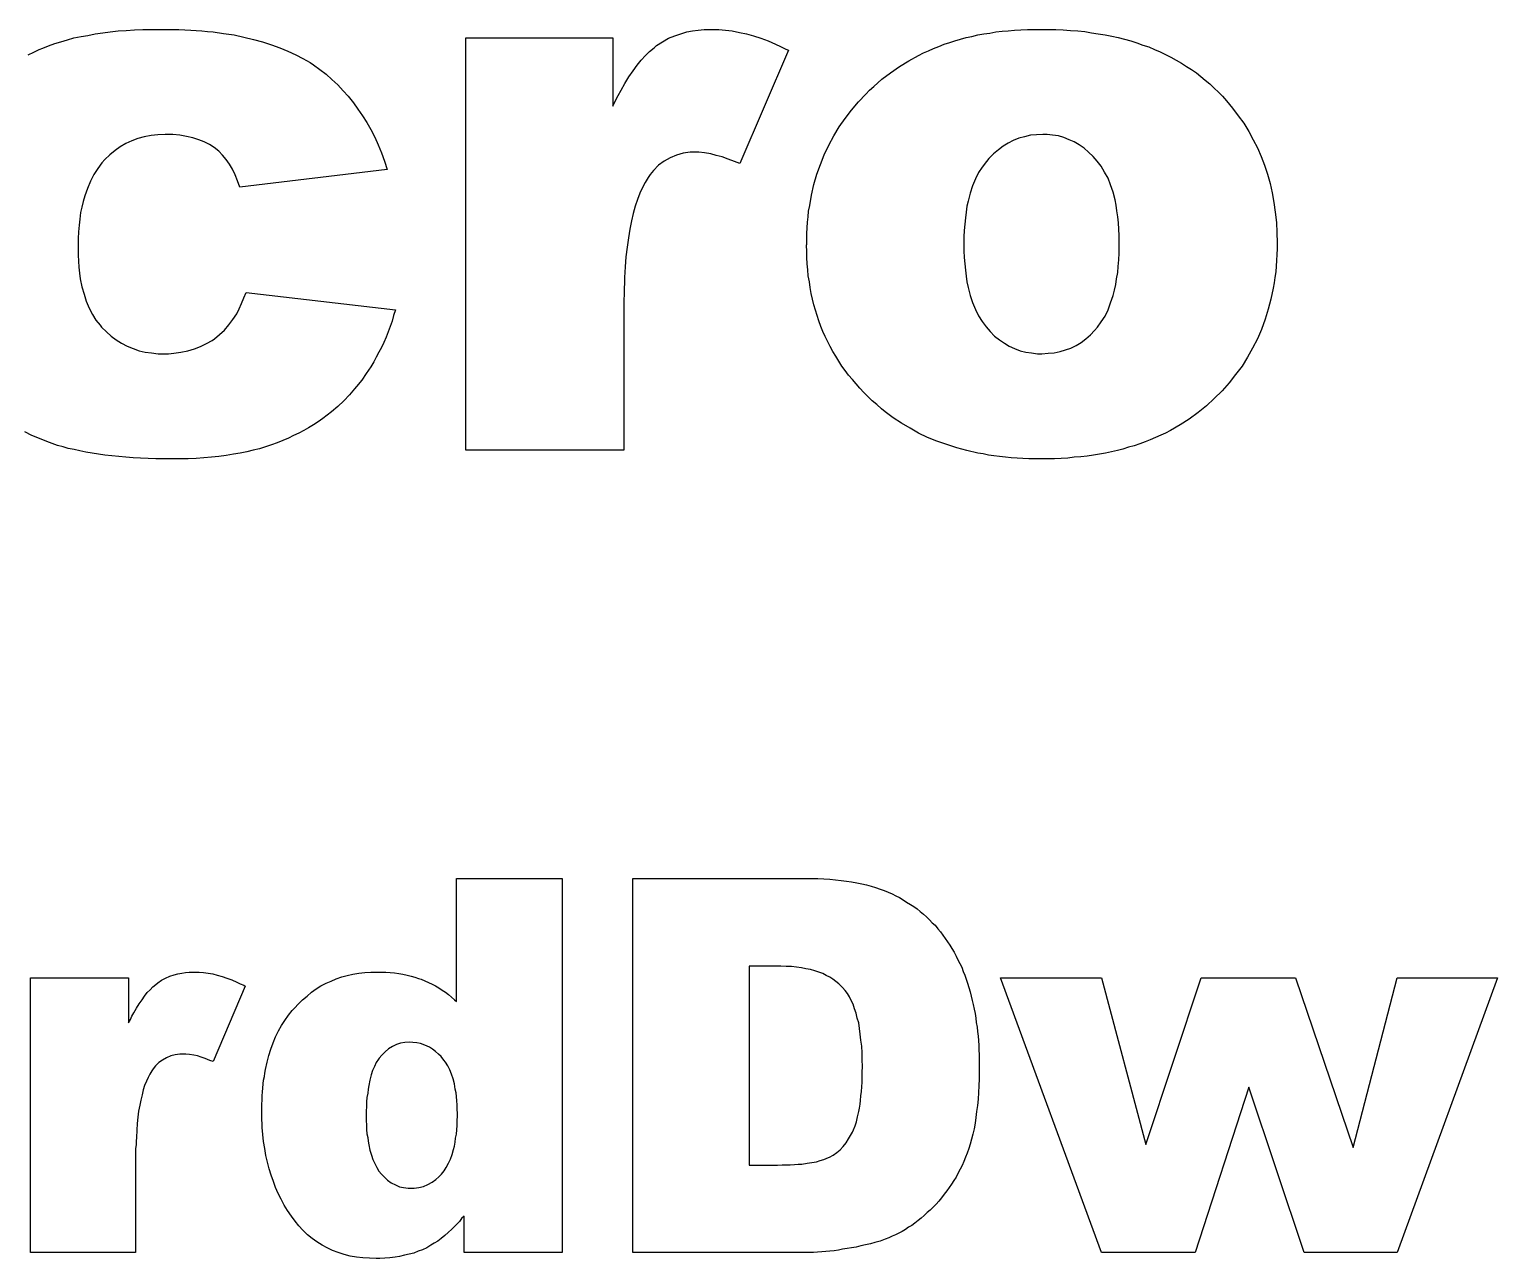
# Model space of a CAD drawing. Extents: x 60 to 196, y -152 to -29.
# Drawn here: x 173.245 to 177.168, y -110.976 to -107.69 of the extents above; entities that cross this region are included whole.
import ezdxf

# ---------------------------------------------------------------- set-up
doc = ezdxf.new("R2010")
doc.units = 0
doc.layers.add('BLACK', color=7, linetype='CONTINUOUS')

msp = doc.modelspace()

# ---------------------------------------------------------------- linework, layer by layer
at = {"layer": 'BLACK', "linetype": 'CONTINUOUS'}
for p, q in [((173.313, -107.728), (173.329, -107.723)), ((173.329, -107.723), (173.347, -107.718)), ((173.347, -107.718), (173.364, -107.713)), ((173.364, -107.713), (173.383, -107.709)), ((173.383, -107.709), (173.401, -107.706)), ((173.401, -107.706), (173.421, -107.702)), ((173.421, -107.702), (173.441, -107.699)), ((173.441, -107.699), (173.461, -107.697)), ((173.461, -107.697), (173.482, -107.694)), ((173.482, -107.694), (173.504, -107.693)), ((173.504, -107.693), (173.526, -107.691)), ((173.526, -107.691), (173.548, -107.69)), ((173.548, -107.69), (173.571, -107.69)), ((173.571, -107.69), (173.595, -107.69)), ((173.595, -107.69), (173.612, -107.69)), ((173.612, -107.69), (173.628, -107.69)), ((173.628, -107.69), (173.644, -107.69)), ((173.644, -107.69), (173.66, -107.691)), ((173.66, -107.691), (173.676, -107.692)), ((173.676, -107.692), (173.691, -107.693)), ((173.691, -107.693), (173.706, -107.694)), ((173.706, -107.694), (173.721, -107.696)), ((173.721, -107.696), (173.736, -107.697)), ((173.736, -107.697), (173.764, -107.701)), ((173.764, -107.701), (173.792, -107.705)), ((173.792, -107.705), (173.818, -107.711)), ((173.818, -107.711), (173.844, -107.717)), ((173.844, -107.717), (173.868, -107.723)), ((173.868, -107.723), (173.892, -107.731)), ((174.411, -108.815), (174.411, -107.713)), ((174.411, -107.713), (174.804, -107.713)), ((174.804, -107.713), (174.804, -107.895)), ((174.921, -107.733), (174.937, -107.723)), ((174.937, -107.723), (174.953, -107.714)), ((174.953, -107.714), (174.97, -107.707)), ((174.97, -107.707), (174.988, -107.701)), ((174.988, -107.701), (175.002, -107.697)), ((175.002, -107.697), (175.017, -107.694)), ((175.017, -107.694), (175.032, -107.692)), ((175.032, -107.692), (175.048, -107.69)), ((175.048, -107.69), (175.064, -107.69)), ((175.064, -107.69), (175.07, -107.69)), ((175.07, -107.69), (175.087, -107.69)), ((175.087, -107.69), (175.105, -107.692)), ((175.105, -107.692), (175.123, -107.694)), ((175.123, -107.694), (175.142, -107.698)), ((175.142, -107.698), (175.161, -107.702)), ((175.161, -107.702), (175.18, -107.707)), ((175.18, -107.707), (175.199, -107.714)), ((175.199, -107.714), (175.219, -107.721)), ((175.219, -107.721), (175.239, -107.73)), ((175.689, -107.73), (175.704, -107.725)), ((175.704, -107.725), (175.718, -107.721)), ((175.718, -107.721), (175.733, -107.716)), ((175.733, -107.716), (175.748, -107.712)), ((175.748, -107.712), (175.763, -107.709)), ((175.763, -107.709), (175.779, -107.705)), ((175.779, -107.705), (175.795, -107.702)), ((175.795, -107.702), (175.811, -107.7)), ((175.811, -107.7), (175.827, -107.697)), ((175.827, -107.697), (175.844, -107.695)), ((175.844, -107.695), (175.86, -107.694)), ((175.86, -107.694), (175.877, -107.692)), ((175.877, -107.692), (175.894, -107.691)), ((175.894, -107.691), (175.912, -107.69)), ((175.912, -107.69), (175.929, -107.69)), ((175.929, -107.69), (175.947, -107.69)), ((175.947, -107.69), (175.968, -107.69)), ((175.968, -107.69), (175.988, -107.69)), ((175.988, -107.69), (176.007, -107.691)), ((176.007, -107.691), (176.027, -107.693)), ((176.027, -107.693), (176.046, -107.694)), ((176.046, -107.694), (176.065, -107.696)), ((176.065, -107.696), (176.083, -107.699)), ((176.083, -107.699), (176.101, -107.702)), ((176.101, -107.702), (176.119, -107.705)), ((176.119, -107.705), (176.137, -107.708)), ((176.137, -107.708), (176.154, -107.712)), ((176.154, -107.712), (176.171, -107.716)), ((176.171, -107.716), (176.188, -107.721)), ((176.188, -107.721), (176.204, -107.726)), ((173.242, -107.758), (173.257, -107.751)), ((173.257, -107.751), (173.271, -107.744)), ((173.271, -107.744), (173.281, -107.74)), ((173.281, -107.74), (173.296, -107.734)), ((173.296, -107.734), (173.313, -107.728)), ((173.892, -107.731), (173.914, -107.739)), ((173.914, -107.739), (173.936, -107.748)), ((173.936, -107.748), (173.957, -107.758)), ((173.957, -107.758), (173.976, -107.768)), ((174.88, -107.772), (174.891, -107.76)), ((174.891, -107.76), (174.902, -107.749)), ((174.902, -107.749), (174.914, -107.739)), ((174.914, -107.739), (174.921, -107.733)), ((175.273, -107.746), (175.143, -108.049)), ((175.239, -107.73), (175.252, -107.736)), ((175.252, -107.736), (175.266, -107.743)), ((175.266, -107.743), (175.273, -107.746)), ((175.595, -107.774), (175.621, -107.76)), ((175.621, -107.76), (175.634, -107.753)), ((175.634, -107.753), (175.647, -107.747)), ((175.647, -107.747), (175.661, -107.741)), ((175.661, -107.741), (175.675, -107.736)), ((175.675, -107.736), (175.689, -107.73)), ((176.204, -107.726), (176.22, -107.732)), ((176.22, -107.732), (176.236, -107.737)), ((176.236, -107.737), (176.251, -107.744)), ((176.251, -107.744), (176.266, -107.75)), ((176.266, -107.75), (176.281, -107.757)), ((176.281, -107.757), (176.295, -107.764)), ((176.295, -107.764), (176.309, -107.772)), ((173.976, -107.768), (173.995, -107.779)), ((173.995, -107.779), (174.004, -107.785)), ((174.004, -107.785), (174.021, -107.797)), ((174.021, -107.797), (174.038, -107.81)), ((174.847, -107.817), (174.858, -107.801)), ((174.858, -107.801), (174.869, -107.786)), ((174.869, -107.786), (174.88, -107.772)), ((175.546, -107.806), (175.57, -107.789)), ((175.57, -107.789), (175.595, -107.774)), ((176.309, -107.772), (176.323, -107.78)), ((176.323, -107.78), (176.337, -107.789)), ((176.337, -107.789), (176.35, -107.797)), ((176.35, -107.797), (176.363, -107.806)), ((174.038, -107.81), (174.053, -107.824)), ((174.053, -107.824), (174.069, -107.838)), ((174.069, -107.838), (174.083, -107.854)), ((174.826, -107.853), (174.836, -107.835)), ((174.836, -107.835), (174.847, -107.817)), ((175.49, -107.853), (175.501, -107.843)), ((175.501, -107.843), (175.523, -107.823)), ((175.523, -107.823), (175.546, -107.806)), ((176.363, -107.806), (176.375, -107.816)), ((176.375, -107.816), (176.387, -107.826)), ((176.387, -107.826), (176.399, -107.836)), ((176.399, -107.836), (176.411, -107.847)), ((174.083, -107.854), (174.097, -107.869)), ((174.097, -107.869), (174.111, -107.886)), ((174.804, -107.895), (174.811, -107.88)), ((174.811, -107.88), (174.818, -107.867)), ((174.818, -107.867), (174.826, -107.853)), ((175.46, -107.884), (175.48, -107.863)), ((175.48, -107.863), (175.49, -107.853)), ((176.411, -107.847), (176.422, -107.858)), ((176.422, -107.858), (176.433, -107.869)), ((176.433, -107.869), (176.444, -107.881)), ((176.444, -107.881), (176.46, -107.901)), ((174.111, -107.886), (174.123, -107.903)), ((174.123, -107.903), (174.135, -107.921)), ((174.135, -107.921), (174.147, -107.939)), ((175.425, -107.928), (175.442, -107.906)), ((175.442, -107.906), (175.46, -107.884)), ((176.46, -107.901), (176.475, -107.921)), ((176.475, -107.921), (176.49, -107.941)), ((174.147, -107.939), (174.157, -107.958)), ((174.157, -107.958), (174.168, -107.978)), ((175.394, -107.975), (175.409, -107.951)), ((175.409, -107.951), (175.425, -107.928)), ((176.49, -107.941), (176.503, -107.963)), ((173.503, -107.995), (173.488, -108.004)), ((173.519, -107.988), (173.503, -107.995)), ((173.535, -107.982), (173.519, -107.988)), ((173.552, -107.977), (173.535, -107.982)), ((173.57, -107.974), (173.552, -107.977)), ((173.588, -107.972), (173.57, -107.974)), ((173.608, -107.971), (173.588, -107.972)), ((173.613, -107.971), (173.608, -107.971)), ((173.628, -107.971), (173.613, -107.971)), ((173.647, -107.973), (173.628, -107.971)), ((173.665, -107.976), (173.647, -107.973)), ((173.682, -107.98), (173.665, -107.976)), ((173.698, -107.985), (173.682, -107.98)), ((173.712, -107.991), (173.698, -107.985)), ((173.726, -107.998), (173.712, -107.991)), ((173.739, -108.006), (173.726, -107.998)), ((174.168, -107.978), (174.177, -107.999)), ((174.177, -107.999), (174.186, -108.02)), ((175.369, -108.025), (175.381, -108)), ((175.381, -108), (175.394, -107.975)), ((175.86, -107.994), (175.847, -108.002)), ((175.874, -107.987), (175.86, -107.994)), ((175.889, -107.981), (175.874, -107.987)), ((175.904, -107.977), (175.889, -107.981)), ((175.92, -107.973), (175.904, -107.977)), ((175.936, -107.972), (175.92, -107.973)), ((175.953, -107.971), (175.936, -107.972)), ((175.964, -107.971), (175.953, -107.971)), ((175.979, -107.973), (175.964, -107.971)), ((175.995, -107.975), (175.979, -107.973)), ((176.009, -107.979), (175.995, -107.975)), ((176.023, -107.985), (176.009, -107.979)), ((176.037, -107.991), (176.023, -107.985)), ((176.05, -107.999), (176.037, -107.991)), ((176.063, -108.008), (176.05, -107.999)), ((176.503, -107.963), (176.515, -107.985)), ((176.515, -107.985), (176.526, -108.007)), ((173.447, -108.038), (173.439, -108.047)), ((173.46, -108.025), (173.447, -108.038)), ((173.474, -108.014), (173.46, -108.025)), ((173.488, -108.004), (173.474, -108.014)), ((173.751, -108.016), (173.739, -108.006)), ((173.761, -108.026), (173.751, -108.016)), ((173.771, -108.038), (173.761, -108.026)), ((173.78, -108.05), (173.771, -108.038)), ((174.186, -108.02), (174.194, -108.042)), ((174.957, -108.033), (174.941, -108.042)), ((174.974, -108.026), (174.957, -108.033)), ((174.992, -108.021), (174.974, -108.026)), ((175.011, -108.018), (174.992, -108.021)), ((175.026, -108.018), (175.011, -108.018)), ((175.034, -108.018), (175.026, -108.018)), ((175.049, -108.02), (175.034, -108.018)), ((175.066, -108.023), (175.049, -108.02)), ((175.08, -108.027), (175.066, -108.023)), ((175.096, -108.031), (175.08, -108.027)), ((175.112, -108.037), (175.096, -108.031)), ((175.129, -108.043), (175.112, -108.037)), ((175.359, -108.051), (175.369, -108.025)), ((175.809, -108.035), (175.802, -108.043)), ((175.821, -108.023), (175.809, -108.035)), ((175.834, -108.012), (175.821, -108.023)), ((175.847, -108.002), (175.834, -108.012)), ((176.075, -108.018), (176.063, -108.008)), ((176.087, -108.03), (176.075, -108.018)), ((176.098, -108.042), (176.087, -108.03)), ((176.526, -108.007), (176.536, -108.03)), ((176.536, -108.03), (176.545, -108.053)), ((173.417, -108.078), (173.408, -108.096)), ((173.428, -108.062), (173.417, -108.078)), ((173.439, -108.047), (173.428, -108.062)), ((173.788, -108.064), (173.78, -108.05)), ((173.795, -108.079), (173.788, -108.064)), ((174.201, -108.065), (173.807, -108.112)), ((174.194, -108.042), (174.201, -108.065)), ((174.904, -108.078), (174.898, -108.086)), ((174.913, -108.067), (174.904, -108.078)), ((174.926, -108.053), (174.913, -108.067)), ((174.941, -108.042), (174.926, -108.053)), ((175.143, -108.049), (175.129, -108.043)), ((175.341, -108.105), (175.349, -108.077)), ((175.349, -108.077), (175.359, -108.051)), ((175.781, -108.073), (175.773, -108.09)), ((175.791, -108.058), (175.781, -108.073)), ((175.802, -108.043), (175.791, -108.058)), ((176.109, -108.056), (176.098, -108.042)), ((176.118, -108.072), (176.109, -108.056)), ((176.127, -108.088), (176.118, -108.072)), ((176.545, -108.053), (176.553, -108.077)), ((176.553, -108.077), (176.56, -108.102)), ((173.4, -108.115), (173.393, -108.135)), ((173.408, -108.096), (173.4, -108.115)), ((173.801, -108.095), (173.795, -108.079)), ((173.807, -108.112), (173.801, -108.095)), ((174.883, -108.113), (174.876, -108.128)), ((174.89, -108.099), (174.883, -108.113)), ((174.898, -108.086), (174.89, -108.099)), ((175.335, -108.133), (175.341, -108.105)), ((175.765, -108.108), (175.759, -108.128)), ((175.773, -108.09), (175.765, -108.108)), ((176.134, -108.106), (176.127, -108.088)), ((176.141, -108.125), (176.134, -108.106)), ((176.56, -108.102), (176.566, -108.127)), ((173.389, -108.15), (173.385, -108.165)), ((173.393, -108.135), (173.389, -108.15)), ((174.87, -108.145), (174.864, -108.163)), ((174.876, -108.128), (174.87, -108.145)), ((175.33, -108.161), (175.335, -108.133)), ((175.753, -108.149), (175.75, -108.163)), ((175.759, -108.128), (175.753, -108.149)), ((176.146, -108.146), (176.141, -108.125)), ((176.149, -108.16), (176.146, -108.146)), ((176.566, -108.127), (176.57, -108.153)), ((176.57, -108.153), (176.574, -108.179)), ((173.382, -108.18), (173.38, -108.197)), ((173.385, -108.165), (173.382, -108.18)), ((174.858, -108.182), (174.854, -108.202)), ((174.864, -108.163), (174.858, -108.182)), ((175.324, -108.205), (175.326, -108.191)), ((175.326, -108.191), (175.327, -108.176)), ((175.327, -108.176), (175.33, -108.161)), ((175.746, -108.194), (175.744, -108.211)), ((175.748, -108.179), (175.746, -108.194)), ((175.75, -108.163), (175.748, -108.179)), ((176.151, -108.175), (176.149, -108.16)), ((176.153, -108.191), (176.151, -108.175)), ((176.155, -108.207), (176.153, -108.191)), ((176.574, -108.179), (176.577, -108.206)), ((173.376, -108.231), (173.375, -108.249)), ((173.378, -108.213), (173.376, -108.231)), ((173.38, -108.197), (173.378, -108.213)), ((174.849, -108.224), (174.846, -108.247)), ((174.854, -108.202), (174.849, -108.224)), ((175.322, -108.236), (175.323, -108.221)), ((175.323, -108.221), (175.324, -108.205)), ((175.743, -108.228), (175.742, -108.245)), ((175.744, -108.211), (175.743, -108.228)), ((176.156, -108.224), (176.155, -108.207)), ((176.157, -108.241), (176.156, -108.224)), ((176.577, -108.206), (176.578, -108.233)), ((176.578, -108.233), (176.579, -108.261)), ((173.375, -108.249), (173.375, -108.268)), ((173.375, -108.268), (173.375, -108.277)), ((174.842, -108.272), (174.839, -108.298)), ((174.846, -108.247), (174.842, -108.272)), ((175.321, -108.267), (175.322, -108.264)), ((175.322, -108.284), (175.321, -108.267)), ((175.322, -108.251), (175.322, -108.236)), ((175.322, -108.264), (175.322, -108.251)), ((175.742, -108.245), (175.742, -108.264)), ((175.742, -108.264), (175.742, -108.282)), ((176.157, -108.259), (176.157, -108.241)), ((176.157, -108.269), (176.157, -108.259)), ((176.157, -108.288), (176.157, -108.269)), ((176.579, -108.261), (176.579, -108.277)), ((173.375, -108.277), (173.375, -108.294)), ((173.375, -108.294), (173.376, -108.31)), ((173.376, -108.31), (173.377, -108.326)), ((174.839, -108.298), (174.837, -108.325)), ((175.322, -108.3), (175.322, -108.284)), ((175.323, -108.317), (175.322, -108.3)), ((175.742, -108.282), (175.743, -108.3)), ((175.743, -108.3), (175.744, -108.317)), ((176.154, -108.324), (176.156, -108.306)), ((176.156, -108.306), (176.157, -108.288)), ((176.577, -108.308), (176.576, -108.323)), ((176.578, -108.292), (176.577, -108.308)), ((176.579, -108.277), (176.578, -108.292)), ((173.377, -108.326), (173.379, -108.342)), ((173.379, -108.342), (173.381, -108.357)), ((174.837, -108.325), (174.835, -108.353)), ((174.835, -108.353), (174.835, -108.368)), ((175.325, -108.333), (175.323, -108.317)), ((175.326, -108.349), (175.325, -108.333)), ((175.329, -108.365), (175.326, -108.349)), ((175.744, -108.317), (175.746, -108.334)), ((175.746, -108.334), (175.748, -108.35)), ((175.748, -108.35), (175.75, -108.365)), ((176.15, -108.357), (176.153, -108.34)), ((176.153, -108.34), (176.154, -108.324)), ((176.573, -108.353), (176.571, -108.368)), ((176.575, -108.338), (176.573, -108.353)), ((176.576, -108.323), (176.575, -108.338)), ((173.381, -108.357), (173.385, -108.378)), ((173.385, -108.378), (173.391, -108.398)), ((174.835, -108.368), (174.834, -108.383)), ((174.834, -108.383), (174.834, -108.398)), ((175.331, -108.38), (175.329, -108.365)), ((175.334, -108.396), (175.331, -108.38)), ((175.75, -108.365), (175.753, -108.38)), ((175.753, -108.38), (175.759, -108.401)), ((176.141, -108.401), (176.144, -108.387)), ((176.144, -108.387), (176.148, -108.372)), ((176.148, -108.372), (176.15, -108.357)), ((176.568, -108.382), (176.562, -108.411)), ((176.571, -108.368), (176.568, -108.382)), ((173.391, -108.398), (173.397, -108.417)), ((173.397, -108.417), (173.405, -108.435)), ((173.806, -108.437), (173.812, -108.423)), ((173.812, -108.423), (173.818, -108.408)), ((173.818, -108.408), (173.824, -108.393)), ((173.824, -108.393), (174.223, -108.44)), ((174.834, -108.398), (174.833, -108.414)), ((174.833, -108.414), (174.833, -108.43)), ((174.833, -108.43), (174.833, -108.446)), ((175.337, -108.411), (175.334, -108.396)), ((175.341, -108.426), (175.337, -108.411)), ((175.345, -108.441), (175.341, -108.426)), ((175.759, -108.401), (175.765, -108.42)), ((175.765, -108.42), (175.773, -108.439)), ((176.127, -108.44), (176.134, -108.421)), ((176.134, -108.421), (176.141, -108.401)), ((176.562, -108.411), (176.555, -108.438)), ((173.405, -108.435), (173.414, -108.452)), ((173.414, -108.452), (173.423, -108.467)), ((173.423, -108.467), (173.434, -108.481)), ((173.778, -108.48), (173.789, -108.466)), ((173.789, -108.466), (173.799, -108.45)), ((173.799, -108.45), (173.806, -108.437)), ((174.214, -108.47), (174.209, -108.484)), ((174.218, -108.455), (174.214, -108.47)), ((174.223, -108.44), (174.218, -108.455)), ((174.833, -108.446), (174.833, -108.815)), ((175.35, -108.455), (175.345, -108.441)), ((175.354, -108.469), (175.35, -108.455)), ((175.36, -108.484), (175.354, -108.469)), ((175.773, -108.439), (175.781, -108.456)), ((175.781, -108.456), (175.791, -108.471)), ((176.109, -108.472), (176.119, -108.457)), ((176.119, -108.457), (176.127, -108.44)), ((176.547, -108.465), (176.537, -108.492)), ((176.555, -108.438), (176.547, -108.465)), ((173.434, -108.481), (173.438, -108.486)), ((173.438, -108.486), (173.451, -108.499)), ((173.451, -108.499), (173.464, -108.51)), ((173.464, -108.51), (173.477, -108.52)), ((173.74, -108.517), (173.753, -108.506)), ((173.753, -108.506), (173.766, -108.494)), ((173.766, -108.494), (173.778, -108.48)), ((174.204, -108.499), (174.198, -108.513)), ((174.209, -108.484), (174.204, -108.499)), ((175.365, -108.498), (175.36, -108.484)), ((175.371, -108.511), (175.365, -108.498)), ((175.791, -108.471), (175.801, -108.485)), ((175.801, -108.485), (175.812, -108.498)), ((175.812, -108.498), (175.824, -108.51)), ((175.824, -108.51), (175.837, -108.52)), ((176.068, -108.517), (176.08, -108.507)), ((176.08, -108.507), (176.091, -108.495)), ((176.091, -108.495), (176.099, -108.486)), ((176.099, -108.486), (176.109, -108.472)), ((176.537, -108.492), (176.526, -108.517)), ((173.477, -108.52), (173.491, -108.529)), ((173.491, -108.529), (173.506, -108.537)), ((173.506, -108.537), (173.522, -108.543)), ((173.522, -108.543), (173.538, -108.549)), ((173.538, -108.549), (173.554, -108.553)), ((173.65, -108.553), (173.668, -108.549)), ((173.668, -108.549), (173.686, -108.544)), ((173.686, -108.544), (173.702, -108.538)), ((173.702, -108.538), (173.718, -108.53)), ((173.718, -108.53), (173.733, -108.522)), ((173.733, -108.522), (173.74, -108.517)), ((174.186, -108.54), (174.179, -108.553)), ((174.192, -108.527), (174.186, -108.54)), ((174.198, -108.513), (174.192, -108.527)), ((175.378, -108.525), (175.371, -108.511)), ((175.385, -108.538), (175.378, -108.525)), ((175.392, -108.551), (175.385, -108.538)), ((175.837, -108.52), (175.85, -108.529)), ((175.85, -108.529), (175.863, -108.537)), ((175.863, -108.537), (175.877, -108.543)), ((175.877, -108.543), (175.892, -108.549)), ((175.892, -108.549), (175.907, -108.553)), ((175.999, -108.551), (176.013, -108.547)), ((176.013, -108.547), (176.028, -108.542)), ((176.028, -108.542), (176.042, -108.535)), ((176.042, -108.535), (176.055, -108.527)), ((176.055, -108.527), (176.068, -108.517)), ((176.513, -108.542), (176.5, -108.566)), ((176.526, -108.517), (176.513, -108.542)), ((173.554, -108.553), (173.571, -108.555)), ((173.571, -108.555), (173.589, -108.557)), ((173.589, -108.557), (173.601, -108.557)), ((173.601, -108.557), (173.617, -108.557)), ((173.617, -108.557), (173.631, -108.556)), ((173.631, -108.556), (173.65, -108.553)), ((174.165, -108.579), (174.157, -108.592)), ((174.172, -108.566), (174.165, -108.579)), ((174.179, -108.553), (174.172, -108.566)), ((175.4, -108.564), (175.392, -108.551)), ((175.408, -108.577), (175.4, -108.564)), ((175.416, -108.59), (175.408, -108.577)), ((175.907, -108.553), (175.923, -108.555)), ((175.923, -108.555), (175.939, -108.557)), ((175.939, -108.557), (175.95, -108.557)), ((175.95, -108.557), (175.967, -108.556)), ((175.967, -108.556), (175.983, -108.555)), ((175.983, -108.555), (175.999, -108.551)), ((176.5, -108.566), (176.485, -108.59)), ((174.145, -108.61), (174.133, -108.628)), ((174.157, -108.592), (174.145, -108.61)), ((175.425, -108.602), (175.416, -108.59)), ((175.434, -108.614), (175.425, -108.602)), ((175.444, -108.626), (175.434, -108.614)), ((175.454, -108.638), (175.444, -108.626)), ((176.468, -108.613), (176.451, -108.635)), ((176.485, -108.59), (176.468, -108.613)), ((174.1, -108.667), (174.085, -108.683)), ((174.114, -108.651), (174.1, -108.667)), ((174.119, -108.645), (174.114, -108.651)), ((174.133, -108.628), (174.119, -108.645)), ((175.464, -108.649), (175.454, -108.638)), ((175.475, -108.661), (175.464, -108.649)), ((175.486, -108.672), (175.475, -108.661)), ((176.432, -108.656), (176.411, -108.677)), ((176.451, -108.635), (176.432, -108.656)), ((174.069, -108.698), (174.052, -108.712)), ((174.085, -108.683), (174.069, -108.698)), ((175.497, -108.683), (175.486, -108.672)), ((175.509, -108.693), (175.497, -108.683)), ((175.522, -108.704), (175.509, -108.693)), ((175.532, -108.712), (175.522, -108.704)), ((176.39, -108.696), (176.368, -108.714)), ((176.411, -108.677), (176.39, -108.696)), ((174.017, -108.739), (174.004, -108.747)), ((174.029, -108.73), (174.017, -108.739)), ((174.041, -108.721), (174.029, -108.73)), ((174.052, -108.712), (174.041, -108.721)), ((175.553, -108.728), (175.532, -108.712)), ((175.575, -108.743), (175.553, -108.728)), ((175.598, -108.756), (175.575, -108.743)), ((176.344, -108.732), (176.32, -108.747)), ((176.368, -108.714), (176.344, -108.732)), ((173.252, -108.776), (173.233, -108.766)), ((173.272, -108.784), (173.252, -108.776)), ((173.292, -108.792), (173.272, -108.784)), ((173.937, -108.783), (173.922, -108.789)), ((173.951, -108.776), (173.937, -108.783)), ((173.965, -108.769), (173.951, -108.776)), ((173.978, -108.762), (173.965, -108.769)), ((173.991, -108.755), (173.978, -108.762)), ((174.004, -108.747), (173.991, -108.755)), ((175.621, -108.769), (175.598, -108.756)), ((175.645, -108.781), (175.621, -108.769)), ((175.67, -108.791), (175.645, -108.781)), ((176.254, -108.781), (176.24, -108.787)), ((176.268, -108.775), (176.254, -108.781)), ((176.281, -108.769), (176.268, -108.775)), ((176.294, -108.762), (176.281, -108.769)), ((176.32, -108.747), (176.294, -108.762)), ((173.306, -108.797), (173.292, -108.792)), ((173.32, -108.802), (173.306, -108.797)), ((173.335, -108.806), (173.32, -108.802)), ((173.349, -108.81), (173.335, -108.806)), ((173.365, -108.813), (173.349, -108.81)), ((173.38, -108.817), (173.365, -108.813)), ((173.396, -108.82), (173.38, -108.817)), ((173.413, -108.823), (173.396, -108.82)), ((173.43, -108.826), (173.413, -108.823)), ((173.808, -108.823), (173.79, -108.826)), ((173.826, -108.819), (173.808, -108.823)), ((173.843, -108.815), (173.826, -108.819)), ((173.86, -108.811), (173.843, -108.815)), ((173.876, -108.806), (173.86, -108.811)), ((173.892, -108.801), (173.876, -108.806)), ((173.907, -108.795), (173.892, -108.801)), ((173.922, -108.789), (173.907, -108.795)), ((174.833, -108.815), (174.411, -108.815)), ((175.696, -108.8), (175.67, -108.791)), ((175.723, -108.809), (175.696, -108.8)), ((175.75, -108.816), (175.723, -108.809)), ((175.779, -108.823), (175.75, -108.816)), ((175.793, -108.825), (175.779, -108.823)), ((176.12, -108.823), (176.104, -108.826)), ((176.136, -108.819), (176.12, -108.823)), ((176.152, -108.816), (176.136, -108.819)), ((176.167, -108.812), (176.152, -108.816)), ((176.182, -108.807), (176.167, -108.812)), ((176.197, -108.803), (176.182, -108.807)), ((176.212, -108.798), (176.197, -108.803)), ((176.226, -108.793), (176.212, -108.798)), ((176.24, -108.787), (176.226, -108.793)), ((173.447, -108.828), (173.43, -108.826)), ((173.465, -108.83), (173.447, -108.828)), ((173.484, -108.832), (173.465, -108.83)), ((173.503, -108.834), (173.484, -108.832)), ((173.522, -108.835), (173.503, -108.834)), ((173.542, -108.836), (173.522, -108.835)), ((173.562, -108.837), (173.542, -108.836)), ((173.583, -108.838), (173.562, -108.837)), ((173.604, -108.838), (173.583, -108.838)), ((173.625, -108.838), (173.604, -108.838)), ((173.647, -108.838), (173.625, -108.838)), ((173.669, -108.838), (173.647, -108.838)), ((173.691, -108.837), (173.669, -108.838)), ((173.711, -108.835), (173.691, -108.837)), ((173.732, -108.834), (173.711, -108.835)), ((173.751, -108.832), (173.732, -108.834)), ((173.771, -108.829), (173.751, -108.832)), ((173.79, -108.826), (173.771, -108.829)), ((175.808, -108.828), (175.793, -108.825)), ((175.822, -108.83), (175.808, -108.828)), ((175.837, -108.832), (175.822, -108.83)), ((175.853, -108.834), (175.837, -108.832)), ((175.868, -108.835), (175.853, -108.834)), ((175.884, -108.836), (175.868, -108.835)), ((175.899, -108.837), (175.884, -108.836)), ((175.915, -108.838), (175.899, -108.837)), ((175.932, -108.838), (175.915, -108.838)), ((175.948, -108.838), (175.932, -108.838)), ((175.966, -108.838), (175.948, -108.838)), ((175.984, -108.838), (175.966, -108.838)), ((176.002, -108.837), (175.984, -108.838)), ((176.02, -108.836), (176.002, -108.837)), ((176.037, -108.834), (176.02, -108.836)), ((176.054, -108.833), (176.037, -108.834)), ((176.071, -108.831), (176.054, -108.833)), ((176.088, -108.828), (176.071, -108.831)), ((176.104, -108.826), (176.088, -108.828)), ((174.386, -110.289), (174.386, -109.96)), ((174.386, -109.96), (174.669, -109.96)), ((174.669, -109.96), (174.669, -110.96)), ((174.857, -110.194), (174.857, -109.96)), ((174.857, -109.96), (175.319, -109.96)), ((175.319, -109.96), (175.336, -109.96)), ((175.336, -109.96), (175.352, -109.96)), ((175.352, -109.96), (175.368, -109.961)), ((175.368, -109.961), (175.384, -109.962)), ((175.384, -109.962), (175.399, -109.963)), ((175.399, -109.963), (175.414, -109.965)), ((175.414, -109.965), (175.428, -109.967)), ((175.428, -109.967), (175.442, -109.969)), ((175.442, -109.969), (175.456, -109.971)), ((175.456, -109.971), (175.469, -109.974)), ((175.469, -109.974), (175.482, -109.977)), ((175.482, -109.977), (175.494, -109.98)), ((175.494, -109.98), (175.506, -109.984)), ((175.506, -109.984), (175.518, -109.988)), ((175.518, -109.988), (175.529, -109.992)), ((175.529, -109.992), (175.54, -109.996)), ((175.54, -109.996), (175.55, -110.001)), ((175.55, -110.001), (175.56, -110.006)), ((175.56, -110.006), (175.57, -110.011)), ((175.57, -110.011), (175.58, -110.017)), ((175.58, -110.017), (175.589, -110.023)), ((175.589, -110.023), (175.599, -110.029)), ((175.599, -110.029), (175.608, -110.035)), ((175.608, -110.035), (175.617, -110.041)), ((175.617, -110.041), (175.625, -110.048)), ((175.625, -110.048), (175.634, -110.055)), ((175.634, -110.055), (175.642, -110.062)), ((175.642, -110.062), (175.65, -110.07)), ((175.65, -110.07), (175.657, -110.078)), ((175.657, -110.078), (175.665, -110.085)), ((175.665, -110.085), (175.672, -110.094)), ((175.672, -110.094), (175.679, -110.102)), ((175.679, -110.102), (175.686, -110.111)), ((175.686, -110.111), (175.692, -110.12)), ((175.692, -110.12), (175.698, -110.129)), ((175.698, -110.129), (175.704, -110.138)), ((175.704, -110.138), (175.71, -110.147)), ((175.71, -110.147), (175.716, -110.157)), ((175.716, -110.157), (175.721, -110.167)), ((174.857, -110.96), (174.857, -110.194)), ((175.245, -110.194), (175.168, -110.194)), ((175.168, -110.194), (175.168, -110.726)), ((175.253, -110.194), (175.245, -110.194)), ((175.267, -110.195), (175.253, -110.194)), ((175.281, -110.195), (175.267, -110.195)), ((175.295, -110.197), (175.281, -110.195)), ((175.308, -110.199), (175.295, -110.197)), ((175.721, -110.167), (175.726, -110.177)), ((175.726, -110.177), (175.731, -110.187)), ((175.731, -110.187), (175.736, -110.197)), ((175.736, -110.197), (175.74, -110.208)), ((173.248, -110.96), (173.248, -110.225)), ((173.248, -110.225), (173.51, -110.225)), ((173.51, -110.225), (173.51, -110.346)), ((173.588, -110.239), (173.598, -110.232)), ((173.598, -110.232), (173.609, -110.226)), ((173.609, -110.226), (173.62, -110.221)), ((173.62, -110.221), (173.632, -110.217)), ((173.632, -110.217), (173.642, -110.215)), ((173.642, -110.215), (173.652, -110.213)), ((173.652, -110.213), (173.662, -110.211)), ((173.662, -110.211), (173.672, -110.21)), ((173.672, -110.21), (173.683, -110.21)), ((173.683, -110.21), (173.687, -110.21)), ((173.687, -110.21), (173.699, -110.21)), ((173.699, -110.21), (173.71, -110.211)), ((173.71, -110.211), (173.723, -110.213)), ((173.723, -110.213), (173.735, -110.215)), ((173.735, -110.215), (173.747, -110.218)), ((173.747, -110.218), (173.76, -110.222)), ((173.76, -110.222), (173.773, -110.226)), ((173.773, -110.226), (173.786, -110.231)), ((173.786, -110.231), (173.799, -110.237)), ((174.038, -110.24), (174.051, -110.234)), ((174.051, -110.234), (174.065, -110.228)), ((174.065, -110.228), (174.08, -110.223)), ((174.08, -110.223), (174.094, -110.219)), ((174.094, -110.219), (174.109, -110.216)), ((174.109, -110.216), (174.125, -110.213)), ((174.125, -110.213), (174.141, -110.211)), ((174.141, -110.211), (174.157, -110.21)), ((174.157, -110.21), (174.173, -110.21)), ((174.173, -110.21), (174.186, -110.21)), ((174.186, -110.21), (174.197, -110.21)), ((174.197, -110.21), (174.209, -110.211)), ((174.209, -110.211), (174.221, -110.212)), ((174.221, -110.212), (174.232, -110.214)), ((174.232, -110.214), (174.243, -110.216)), ((174.243, -110.216), (174.254, -110.218)), ((174.254, -110.218), (174.265, -110.221)), ((174.265, -110.221), (174.275, -110.224)), ((174.275, -110.224), (174.285, -110.227)), ((174.285, -110.227), (174.292, -110.229)), ((174.292, -110.229), (174.302, -110.233)), ((174.302, -110.233), (174.311, -110.238)), ((175.32, -110.201), (175.308, -110.199)), ((175.332, -110.203), (175.32, -110.201)), ((175.344, -110.207), (175.332, -110.203)), ((175.354, -110.21), (175.344, -110.207)), ((175.365, -110.214), (175.354, -110.21)), ((175.374, -110.219), (175.365, -110.214)), ((175.384, -110.224), (175.374, -110.219)), ((175.392, -110.229), (175.384, -110.224)), ((175.4, -110.235), (175.392, -110.229)), ((175.408, -110.241), (175.4, -110.235)), ((175.74, -110.208), (175.744, -110.218)), ((175.744, -110.218), (175.748, -110.229)), ((175.748, -110.229), (175.752, -110.24)), ((176.11, -110.96), (175.84, -110.225)), ((175.84, -110.225), (176.11, -110.225)), ((176.11, -110.225), (176.228, -110.671)), ((176.228, -110.671), (176.376, -110.225)), ((176.376, -110.225), (176.628, -110.225)), ((176.628, -110.225), (176.782, -110.679)), ((176.782, -110.679), (176.9, -110.225)), ((176.9, -110.225), (177.168, -110.225)), ((177.168, -110.225), (176.9, -110.96)), ((173.546, -110.284), (173.553, -110.274)), ((173.553, -110.274), (173.56, -110.265)), ((173.56, -110.265), (173.568, -110.257)), ((173.568, -110.257), (173.575, -110.249)), ((173.575, -110.249), (173.583, -110.243)), ((173.583, -110.243), (173.588, -110.239)), ((173.822, -110.248), (173.736, -110.449)), ((173.799, -110.237), (173.808, -110.241)), ((173.808, -110.241), (173.818, -110.245)), ((173.818, -110.245), (173.822, -110.248)), ((173.975, -110.284), (173.987, -110.274)), ((173.987, -110.274), (173.999, -110.264)), ((173.999, -110.264), (174.011, -110.255)), ((174.011, -110.255), (174.024, -110.247)), ((174.024, -110.247), (174.038, -110.24)), ((174.311, -110.238), (174.321, -110.242)), ((174.321, -110.242), (174.33, -110.247)), ((174.33, -110.247), (174.339, -110.252)), ((174.339, -110.252), (174.348, -110.258)), ((174.348, -110.258), (174.357, -110.264)), ((174.357, -110.264), (174.365, -110.27)), ((174.365, -110.27), (174.373, -110.277)), ((175.418, -110.251), (175.408, -110.241)), ((175.425, -110.259), (175.418, -110.251)), ((175.431, -110.267), (175.425, -110.259)), ((175.436, -110.276), (175.431, -110.267)), ((175.752, -110.24), (175.755, -110.251)), ((175.755, -110.251), (175.759, -110.263)), ((175.759, -110.263), (175.761, -110.274)), ((175.761, -110.274), (175.764, -110.286)), ((173.524, -110.319), (173.531, -110.306)), ((173.531, -110.306), (173.538, -110.295)), ((173.538, -110.295), (173.546, -110.284)), ((173.937, -110.325), (173.947, -110.313)), ((173.947, -110.313), (173.953, -110.306)), ((173.953, -110.306), (173.964, -110.295)), ((173.964, -110.295), (173.975, -110.284)), ((174.373, -110.277), (174.381, -110.284)), ((174.381, -110.284), (174.386, -110.289)), ((175.441, -110.286), (175.436, -110.276)), ((175.446, -110.296), (175.441, -110.286)), ((175.45, -110.308), (175.446, -110.296)), ((175.454, -110.32), (175.45, -110.308)), ((175.764, -110.286), (175.767, -110.297)), ((175.767, -110.297), (175.769, -110.309)), ((175.769, -110.309), (175.772, -110.321)), ((173.51, -110.346), (173.515, -110.337)), ((173.515, -110.337), (173.519, -110.328)), ((173.519, -110.328), (173.524, -110.319)), ((173.911, -110.367), (173.919, -110.353)), ((173.919, -110.353), (173.928, -110.339)), ((173.928, -110.339), (173.937, -110.325)), ((175.457, -110.333), (175.454, -110.32)), ((175.461, -110.346), (175.457, -110.333)), ((175.463, -110.361), (175.461, -110.346)), ((175.772, -110.321), (175.774, -110.333)), ((175.774, -110.333), (175.775, -110.345)), ((175.775, -110.345), (175.777, -110.357)), ((173.896, -110.399), (173.903, -110.383)), ((173.903, -110.383), (173.911, -110.367)), ((175.465, -110.376), (175.463, -110.361)), ((175.467, -110.392), (175.465, -110.376)), ((175.469, -110.408), (175.467, -110.392)), ((175.777, -110.357), (175.778, -110.369)), ((175.778, -110.369), (175.78, -110.381)), ((175.78, -110.381), (175.781, -110.393)), ((175.781, -110.393), (175.782, -110.406)), ((173.635, -110.431), (173.623, -110.434)), ((173.647, -110.429), (173.635, -110.431)), ((173.658, -110.429), (173.647, -110.429)), ((173.663, -110.429), (173.658, -110.429)), ((173.673, -110.43), (173.663, -110.429)), ((173.684, -110.432), (173.673, -110.43)), ((173.694, -110.434), (173.684, -110.432)), ((173.885, -110.433), (173.89, -110.416)), ((173.89, -110.416), (173.896, -110.399)), ((174.187, -110.432), (174.18, -110.44)), ((174.196, -110.423), (174.187, -110.432)), ((174.205, -110.415), (174.196, -110.423)), ((174.215, -110.409), (174.205, -110.415)), ((174.226, -110.404), (174.215, -110.409)), ((174.237, -110.4), (174.226, -110.404)), ((174.248, -110.398), (174.237, -110.4)), ((174.26, -110.397), (174.248, -110.398)), ((174.27, -110.398), (174.26, -110.397)), ((174.28, -110.399), (174.27, -110.398)), ((174.29, -110.401), (174.28, -110.399)), ((174.302, -110.405), (174.29, -110.401)), ((174.314, -110.411), (174.302, -110.405)), ((174.322, -110.416), (174.314, -110.411)), ((174.33, -110.422), (174.322, -110.416)), ((174.338, -110.429), (174.33, -110.422)), ((174.345, -110.436), (174.338, -110.429)), ((175.47, -110.426), (175.469, -110.408)), ((175.47, -110.444), (175.47, -110.426)), ((175.782, -110.406), (175.782, -110.418)), ((175.782, -110.418), (175.783, -110.431)), ((175.783, -110.431), (175.783, -110.444)), ((173.576, -110.469), (173.572, -110.474)), ((173.582, -110.461), (173.576, -110.469)), ((173.591, -110.452), (173.582, -110.461)), ((173.601, -110.445), (173.591, -110.452)), ((173.611, -110.439), (173.601, -110.445)), ((173.623, -110.434), (173.611, -110.439)), ((173.704, -110.437), (173.694, -110.434)), ((173.715, -110.441), (173.704, -110.437)), ((173.727, -110.446), (173.715, -110.441)), ((173.736, -110.449), (173.727, -110.446)), ((173.874, -110.48), (173.876, -110.47)), ((173.876, -110.47), (173.88, -110.451)), ((173.88, -110.451), (173.885, -110.433)), ((174.167, -110.462), (174.162, -110.473)), ((174.172, -110.452), (174.167, -110.462)), ((174.178, -110.443), (174.172, -110.452)), ((174.18, -110.44), (174.178, -110.443)), ((174.352, -110.445), (174.345, -110.436)), ((174.357, -110.451), (174.352, -110.445)), ((174.363, -110.461), (174.357, -110.451)), ((174.368, -110.471), (174.363, -110.461)), ((174.373, -110.483), (174.368, -110.471)), ((175.471, -110.463), (175.47, -110.444)), ((175.47, -110.477), (175.471, -110.463)), ((175.783, -110.444), (175.783, -110.456)), ((175.783, -110.456), (175.783, -110.466)), ((175.783, -110.466), (175.783, -110.476)), ((173.558, -110.502), (173.553, -110.513)), ((173.562, -110.492), (173.558, -110.502)), ((173.567, -110.483), (173.562, -110.492)), ((173.572, -110.474), (173.567, -110.483)), ((173.869, -110.52), (173.87, -110.509)), ((173.87, -110.509), (173.871, -110.499)), ((173.871, -110.499), (173.873, -110.489)), ((173.873, -110.489), (173.874, -110.48)), ((174.155, -110.499), (174.152, -110.513)), ((174.158, -110.485), (174.155, -110.499)), ((174.162, -110.473), (174.158, -110.485)), ((174.377, -110.495), (174.373, -110.483)), ((174.381, -110.509), (174.377, -110.495)), ((174.383, -110.523), (174.381, -110.509)), ((175.469, -110.517), (175.47, -110.504)), ((175.47, -110.491), (175.47, -110.477)), ((175.47, -110.504), (175.47, -110.491)), ((175.783, -110.495), (175.782, -110.514)), ((175.783, -110.476), (175.783, -110.495)), ((173.546, -110.538), (173.543, -110.552)), ((173.549, -110.525), (173.546, -110.538)), ((173.553, -110.513), (173.549, -110.525)), ((173.867, -110.541), (173.868, -110.53)), ((173.867, -110.552), (173.867, -110.541)), ((173.868, -110.53), (173.869, -110.52)), ((174.147, -110.545), (174.146, -110.557)), ((174.149, -110.534), (174.147, -110.545)), ((174.15, -110.523), (174.149, -110.534)), ((174.152, -110.513), (174.15, -110.523)), ((174.385, -110.533), (174.383, -110.523)), ((174.386, -110.543), (174.385, -110.533)), ((174.387, -110.554), (174.386, -110.543)), ((175.466, -110.553), (175.467, -110.541)), ((175.467, -110.541), (175.468, -110.529)), ((175.468, -110.529), (175.469, -110.517)), ((175.78, -110.55), (175.778, -110.567)), ((175.781, -110.532), (175.78, -110.55)), ((175.782, -110.514), (175.781, -110.532)), ((176.503, -110.518), (176.36, -110.96)), ((176.651, -110.96), (176.503, -110.518)), ((173.537, -110.582), (173.535, -110.598)), ((173.54, -110.566), (173.537, -110.582)), ((173.543, -110.552), (173.54, -110.566)), ((173.866, -110.563), (173.867, -110.552)), ((173.866, -110.574), (173.866, -110.563)), ((173.866, -110.585), (173.866, -110.574)), ((173.866, -110.595), (173.866, -110.585)), ((174.146, -110.569), (174.145, -110.582)), ((174.145, -110.582), (174.145, -110.595)), ((174.146, -110.557), (174.146, -110.569)), ((174.388, -110.565), (174.387, -110.554)), ((174.388, -110.576), (174.388, -110.565)), ((174.389, -110.588), (174.388, -110.576)), ((174.389, -110.595), (174.389, -110.588)), ((175.458, -110.597), (175.461, -110.583)), ((175.461, -110.583), (175.463, -110.574)), ((175.463, -110.574), (175.465, -110.563)), ((175.465, -110.563), (175.466, -110.553)), ((175.776, -110.583), (175.774, -110.599)), ((175.778, -110.567), (175.776, -110.583)), ((173.533, -110.615), (173.532, -110.633)), ((173.535, -110.598), (173.533, -110.615)), ((173.866, -110.605), (173.866, -110.595)), ((173.866, -110.595), (173.866, -110.595)), ((173.867, -110.615), (173.866, -110.605)), ((173.867, -110.625), (173.867, -110.615)), ((173.869, -110.644), (173.867, -110.625)), ((174.145, -110.595), (174.145, -110.607)), ((174.145, -110.607), (174.146, -110.619)), ((174.146, -110.619), (174.146, -110.631)), ((174.387, -110.632), (174.388, -110.62)), ((174.388, -110.607), (174.389, -110.595)), ((174.388, -110.62), (174.388, -110.607)), ((175.447, -110.632), (175.451, -110.621)), ((175.451, -110.621), (175.455, -110.61)), ((175.455, -110.61), (175.458, -110.597)), ((175.772, -110.614), (175.769, -110.629)), ((175.774, -110.599), (175.772, -110.614)), ((173.531, -110.652), (173.53, -110.662)), ((173.53, -110.662), (173.53, -110.672)), ((173.532, -110.633), (173.531, -110.652)), ((173.871, -110.663), (173.869, -110.644)), ((173.874, -110.682), (173.871, -110.663)), ((174.146, -110.631), (174.147, -110.642)), ((174.147, -110.642), (174.149, -110.652)), ((174.149, -110.652), (174.15, -110.662)), ((174.15, -110.662), (174.152, -110.672)), ((174.381, -110.675), (174.383, -110.665)), ((174.383, -110.665), (174.384, -110.654)), ((174.384, -110.654), (174.386, -110.643)), ((174.386, -110.643), (174.387, -110.632)), ((175.419, -110.676), (175.427, -110.666)), ((175.427, -110.666), (175.434, -110.656)), ((175.434, -110.656), (175.439, -110.647)), ((175.439, -110.647), (175.444, -110.638)), ((175.444, -110.638), (175.447, -110.632)), ((175.762, -110.657), (175.759, -110.67)), ((175.766, -110.643), (175.762, -110.657)), ((175.769, -110.629), (175.766, -110.643)), ((173.53, -110.672), (173.529, -110.682)), ((173.529, -110.682), (173.529, -110.693)), ((173.529, -110.693), (173.529, -110.703)), ((173.529, -110.703), (173.529, -110.714)), ((173.877, -110.7), (173.874, -110.682)), ((173.881, -110.718), (173.877, -110.7)), ((174.152, -110.672), (174.155, -110.686)), ((174.155, -110.686), (174.159, -110.699)), ((174.159, -110.699), (174.163, -110.711)), ((174.37, -110.71), (174.375, -110.698)), ((174.375, -110.698), (174.378, -110.684)), ((174.378, -110.684), (174.381, -110.675)), ((175.368, -110.711), (175.38, -110.706)), ((175.38, -110.706), (175.383, -110.705)), ((175.383, -110.705), (175.393, -110.699)), ((175.393, -110.699), (175.402, -110.692)), ((175.402, -110.692), (175.411, -110.685)), ((175.411, -110.685), (175.419, -110.676)), ((175.746, -110.705), (175.742, -110.716)), ((175.751, -110.694), (175.746, -110.705)), ((175.755, -110.682), (175.751, -110.694)), ((175.759, -110.67), (175.755, -110.682)), ((173.529, -110.714), (173.529, -110.96)), ((173.886, -110.736), (173.881, -110.718)), ((173.891, -110.753), (173.886, -110.736)), ((174.163, -110.711), (174.168, -110.722)), ((174.168, -110.722), (174.173, -110.732)), ((174.173, -110.732), (174.179, -110.742)), ((174.179, -110.742), (174.186, -110.75)), ((174.346, -110.75), (174.353, -110.741)), ((174.353, -110.741), (174.359, -110.732)), ((174.359, -110.732), (174.365, -110.721)), ((174.365, -110.721), (174.37, -110.71)), ((175.168, -110.726), (175.244, -110.726)), ((175.244, -110.726), (175.256, -110.725)), ((175.256, -110.725), (175.267, -110.725)), ((175.267, -110.725), (175.278, -110.725)), ((175.278, -110.725), (175.289, -110.724)), ((175.289, -110.724), (175.299, -110.723)), ((175.299, -110.723), (175.309, -110.723)), ((175.309, -110.723), (175.323, -110.721)), ((175.323, -110.721), (175.336, -110.719)), ((175.336, -110.719), (175.348, -110.717)), ((175.348, -110.717), (175.358, -110.714)), ((175.358, -110.714), (175.368, -110.711)), ((175.732, -110.737), (175.726, -110.748)), ((175.737, -110.727), (175.732, -110.737)), ((175.742, -110.716), (175.737, -110.727)), ((173.897, -110.77), (173.891, -110.753)), ((173.903, -110.786), (173.897, -110.77)), ((174.186, -110.75), (174.193, -110.757)), ((174.193, -110.757), (174.202, -110.766)), ((174.202, -110.766), (174.212, -110.773)), ((174.212, -110.773), (174.223, -110.779)), ((174.223, -110.779), (174.234, -110.784)), ((174.234, -110.784), (174.245, -110.786)), ((174.286, -110.786), (174.298, -110.783)), ((174.298, -110.783), (174.31, -110.778)), ((174.31, -110.778), (174.321, -110.772)), ((174.321, -110.772), (174.331, -110.764)), ((174.331, -110.764), (174.339, -110.757)), ((174.339, -110.757), (174.346, -110.75)), ((175.709, -110.777), (175.703, -110.786)), ((175.715, -110.767), (175.709, -110.777)), ((175.721, -110.758), (175.715, -110.767)), ((175.726, -110.748), (175.721, -110.758)), ((173.91, -110.802), (173.903, -110.786)), ((173.918, -110.817), (173.91, -110.802)), ((173.926, -110.833), (173.918, -110.817)), ((174.245, -110.786), (174.257, -110.788)), ((174.257, -110.788), (174.263, -110.788)), ((174.263, -110.788), (174.273, -110.788)), ((174.273, -110.788), (174.286, -110.786)), ((175.675, -110.822), (175.668, -110.83)), ((175.682, -110.813), (175.675, -110.822)), ((175.689, -110.804), (175.682, -110.813)), ((175.696, -110.795), (175.689, -110.804)), ((175.703, -110.786), (175.696, -110.795)), ((173.935, -110.847), (173.926, -110.833)), ((173.945, -110.862), (173.935, -110.847)), ((173.955, -110.876), (173.945, -110.862)), ((174.407, -110.862), (174.4, -110.869)), ((174.407, -110.96), (174.407, -110.862)), ((175.636, -110.861), (175.628, -110.868)), ((175.644, -110.853), (175.636, -110.861)), ((175.652, -110.846), (175.644, -110.853)), ((175.66, -110.838), (175.652, -110.846)), ((175.668, -110.83), (175.66, -110.838)), ((173.965, -110.888), (173.955, -110.876)), ((173.976, -110.9), (173.965, -110.888)), ((173.988, -110.912), (173.976, -110.9)), ((174.374, -110.897), (174.364, -110.906)), ((174.384, -110.887), (174.374, -110.897)), ((174.394, -110.877), (174.384, -110.887)), ((174.4, -110.869), (174.394, -110.877)), ((175.577, -110.903), (175.568, -110.908)), ((175.586, -110.898), (175.577, -110.903)), ((175.594, -110.892), (175.586, -110.898)), ((175.603, -110.887), (175.594, -110.892)), ((175.611, -110.881), (175.603, -110.887)), ((175.62, -110.874), (175.611, -110.881)), ((175.628, -110.868), (175.62, -110.874)), ((174.001, -110.922), (173.988, -110.912)), ((174.013, -110.931), (174.001, -110.922)), ((174.027, -110.94), (174.013, -110.931)), ((174.041, -110.947), (174.027, -110.94)), ((174.318, -110.94), (174.31, -110.945)), ((174.327, -110.935), (174.318, -110.94)), ((174.336, -110.929), (174.327, -110.935)), ((174.345, -110.922), (174.336, -110.929)), ((174.355, -110.914), (174.345, -110.922)), ((174.364, -110.906), (174.355, -110.914)), ((175.467, -110.942), (175.454, -110.945)), ((175.479, -110.939), (175.467, -110.942)), ((175.492, -110.936), (175.479, -110.939)), ((175.504, -110.933), (175.492, -110.936)), ((175.518, -110.929), (175.504, -110.933)), ((175.532, -110.924), (175.518, -110.929)), ((175.541, -110.92), (175.532, -110.924)), ((175.55, -110.916), (175.541, -110.92)), ((175.559, -110.912), (175.55, -110.916)), ((175.568, -110.908), (175.559, -110.912)), ((173.529, -110.96), (173.248, -110.96)), ((174.055, -110.954), (174.041, -110.947)), ((174.07, -110.96), (174.055, -110.954)), ((174.086, -110.965), (174.07, -110.96)), ((174.102, -110.969), (174.086, -110.965)), ((174.119, -110.972), (174.102, -110.969)), ((174.136, -110.974), (174.119, -110.972)), ((174.154, -110.975), (174.136, -110.974)), ((174.172, -110.976), (174.154, -110.975)), ((174.181, -110.976), (174.172, -110.976)), ((174.195, -110.975), (174.181, -110.976)), ((174.208, -110.974), (174.195, -110.975)), ((174.222, -110.972), (174.208, -110.974)), ((174.234, -110.97), (174.222, -110.972)), ((174.247, -110.967), (174.234, -110.97)), ((174.26, -110.964), (174.247, -110.967)), ((174.272, -110.961), (174.26, -110.964)), ((174.284, -110.956), (174.272, -110.961)), ((174.295, -110.952), (174.284, -110.956)), ((174.307, -110.947), (174.295, -110.952)), ((174.31, -110.945), (174.307, -110.947)), ((174.669, -110.96), (174.407, -110.96)), ((175.319, -110.96), (174.857, -110.96)), ((175.329, -110.96), (175.319, -110.96)), ((175.34, -110.96), (175.329, -110.96)), ((175.351, -110.959), (175.34, -110.96)), ((175.362, -110.958), (175.351, -110.959)), ((175.373, -110.957), (175.362, -110.958)), ((175.384, -110.956), (175.373, -110.957)), ((175.395, -110.955), (175.384, -110.956)), ((175.407, -110.953), (175.395, -110.955)), ((175.418, -110.951), (175.407, -110.953)), ((175.43, -110.949), (175.418, -110.951)), ((175.442, -110.947), (175.43, -110.949)), ((175.454, -110.945), (175.442, -110.947)), ((176.36, -110.96), (176.11, -110.96)), ((176.9, -110.96), (176.651, -110.96))]:
    msp.add_line(p, q, dxfattribs=at)

doc.saveas('drawing.dxf')
